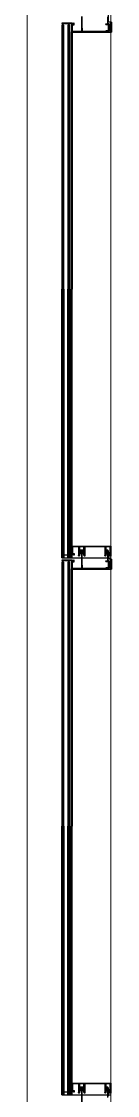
# Model space of a CAD drawing. Header units: metres. Extents: x -224 to -134.4, y 547 to 608.8.
# Drawn here: x -215.224 to -214.992, y 567.364 to 570.304 of the extents above; entities that cross this region are included whole.
import ezdxf

# ---------------------------------------------------------------- set-up
doc = ezdxf.new("R2010")
doc.units = ezdxf.units.M
doc.header["$MEASUREMENT"] = 0
doc.linetypes.add('CENTER', pattern=[50.8, 31.75, -6.35, 6.35, -6.35])
doc.linetypes.add('HIDDEN', pattern=[0.375, 0.25, -0.125])
for name, color, linetype in [('A - DOOR', 5, 'Continuous'), ('An Alum', 11, 'Continuous'), ('An Center Line', 1, 'CENTER'), ('An Extra', 8, 'Continuous'), ('An Glass', 5, 'Continuous'), ('GLASS', 142, 'Continuous')]:
    doc.layers.add(name, color=color, linetype=linetype)
doc.layers.add('A-SELL', color=8, linetype='Continuous', lineweight=0)

# ---------------------------------------------------------------- blocks, each defined once
blk = doc.blocks.new('ffgffg')
at = {"color": 8}
for p, q in [((-146.4327, 336.2944), (-146.4327, 336.3121)), ((-146.4256, 336.3121), (-146.4256, 336.3135)), ((-146.4256, 336.2931), (-146.4256, 336.2944)), ((-146.4327, 334.8245), (-146.4327, 334.8422)), ((-146.4256, 334.8422), (-146.4256, 334.8436)), ((-146.4256, 334.8232), (-146.4256, 334.8245))]:
    blk.add_line(p, q, dxfattribs=at)
for points in [[(-146.4256, 336.3135), (-146.4345, 336.3135), (-146.4344, 336.2931), (-146.4256, 336.2931)], [(-146.4256, 336.3121), (-146.4331, 336.3121), (-146.4331, 336.2944), (-146.4256, 336.2944)], [(-146.4256, 334.8436), (-146.4345, 334.8435), (-146.4344, 334.8232), (-146.4256, 334.8232)], [(-146.4256, 334.8422), (-146.4331, 334.8422), (-146.4331, 334.8245), (-146.4256, 334.8245)]]:
    blk.add_lwpolyline(points, dxfattribs=at)
at = {"layer": 'An Alum', "color": 8, "linetype": 'HIDDEN', "ltscale": 25}
for p, q in [((-146.3335, 336.2906), (-146.3335, 335.5873)), ((-146.3308, 336.2906), (-146.3308, 335.5873)), ((-146.3335, 334.8523), (-146.3335, 335.5873)), ((-146.3308, 334.8523), (-146.3308, 335.5873)), ((-146.3335, 334.8207), (-146.3335, 334.1173)), ((-146.3308, 334.8207), (-146.3308, 334.1173)), ((-146.3335, 333.3824), (-146.3335, 334.1173)), ((-146.3308, 333.3824), (-146.3308, 334.1173))]:
    blk.add_line(p, q, dxfattribs=at)
at = {"layer": 'An Alum', "color": 8, "ltscale": 25}
for p, q in [((-146.3317, 336.2906), (-146.3317, 335.5873)), ((-146.3317, 334.8523), (-146.3317, 335.5873)), ((-146.3317, 334.8207), (-146.3317, 334.1173)), ((-146.3317, 333.3824), (-146.3317, 334.1173))]:
    blk.add_line(p, q, dxfattribs=at)
at = {"layer": 'An Alum', "color": 8}
for points in [[(-146.3339, 336.3109), (-146.3387, 336.3109), (-146.3387, 336.315, -0.414214), (-146.3382, 336.3154), (-146.3369, 336.3154, -0.414214), (-146.3364, 336.315), (-146.3364, 336.3143, -0.414214), (-146.3366, 336.3141), (-146.3375, 336.3141), (-146.3375, 336.3122, 0.414214), (-146.3372, 336.3118), (-146.3334, 336.3118, 0.414214), (-146.333, 336.3122), (-146.333, 336.3141), (-146.3339, 336.3141, -0.414214), (-146.3342, 336.3143), (-146.3342, 336.315, -0.414214), (-146.3337, 336.3154), (-146.3046, 336.3154), (-146.3046, 336.3145), (-146.3317, 336.3141), (-146.3317, 336.3141), (-146.3317, 336.2915), (-146.3312, 336.2915, -1), (-146.3312, 336.2906), (-146.439, 336.2906, -0.414214), (-146.4399, 336.2915), (-146.4399, 336.3168, -0.414214), (-146.439, 336.3177), (-146.4336, 336.3177, 0.414214), (-146.4327, 336.3186), (-146.4327, 336.3407, -0.414214)], [(-146.4305, 336.3326), (-146.4305, 336.315, -0.414214), (-146.4314, 336.3141), (-146.4336, 336.3141, 0.414214), (-146.4345, 336.3132), (-146.4345, 336.2933, 0.414214), (-146.4341, 336.2929), (-146.4126, 336.2929), (-146.4121, 336.2922), (-146.4115, 336.2929), (-146.3765, 336.2929), (-146.376, 336.2922), (-146.3755, 336.2929), (-146.3621, 336.2929, 0.414214), (-146.3617, 336.2933), (-146.3617, 336.301), (-146.3608, 336.3019), (-146.3608, 336.3335)], [(-146.3585, 336.3335), (-146.3585, 336.2933, 0.414214), (-146.3581, 336.2929), (-146.3449, 336.2929), (-146.3444, 336.2922), (-146.3439, 336.2929), (-146.3339, 336.2929), (-146.3339, 336.3109)], [(-146.3339, 334.841), (-146.3387, 334.841), (-146.3387, 334.8451, -0.414214), (-146.3382, 334.8455), (-146.3369, 334.8455, -0.414214), (-146.3364, 334.8451), (-146.3364, 334.8444, -0.414214), (-146.3366, 334.8442), (-146.3375, 334.8442), (-146.3375, 334.8423, 0.414214), (-146.3372, 334.8419), (-146.3334, 334.8419, 0.414214), (-146.333, 334.8423), (-146.333, 334.8442), (-146.3339, 334.8442, -0.414214), (-146.3342, 334.8444), (-146.3342, 334.8451, -0.414214), (-146.3337, 334.8455), (-146.3046, 334.8455), (-146.3046, 334.8446), (-146.3317, 334.8442), (-146.3317, 334.8442), (-146.3317, 334.8216), (-146.3312, 334.8216, -1), (-146.3312, 334.8207), (-146.439, 334.8207, -0.414214), (-146.4399, 334.8216), (-146.4399, 334.8469, -0.414214), (-146.439, 334.8478), (-146.4336, 334.8478, 0.414214), (-146.4327, 334.8487), (-146.4327, 334.8708, -0.414214), (-146.4309, 334.8726), (-146.4286, 334.8726, -0.414214), (-146.4282, 334.8721), (-146.4282, 334.8699, -0.414214), (-146.4286, 334.8694), (-146.4292, 334.8694, -0.483507), (-146.4295, 334.8698), (-146.4291, 334.871, 0.487733), (-146.4293, 334.8712), (-146.4309, 334.8712), (-146.4309, 334.8649), (-146.4293, 334.8649, 0.487733), (-146.4291, 334.8651), (-146.4295, 334.8664, -0.483507), (-146.4292, 334.8667), (-146.4286, 334.8667, -0.414214), (-146.4282, 334.8663), (-146.4282, 334.8636, -0.414214), (-146.4286, 334.8631), (-146.43, 334.8631, 0.414214), (-146.4305, 334.8627), (-146.4305, 334.8451, -0.414214), (-146.4314, 334.8442), (-146.4336, 334.8442, 0.414214), (-146.4345, 334.8433), (-146.4345, 334.8234, 0.414214), (-146.4341, 334.823), (-146.4126, 334.823), (-146.4121, 334.8223), (-146.4115, 334.823), (-146.3765, 334.823), (-146.376, 334.8223), (-146.3755, 334.823), (-146.3621, 334.823, 0.414214), (-146.3617, 334.8234), (-146.3617, 334.8311), (-146.3608, 334.832), (-146.3608, 334.8636), (-146.363, 334.8636, -0.414214), (-146.3635, 334.864), (-146.3635, 334.8663, -0.414214), (-146.363, 334.8667), (-146.3625, 334.8667, -0.4835), (-146.3622, 334.8664), (-146.3625, 334.8651, 0.485622), (-146.3623, 334.8649), (-146.3608, 334.8649), (-146.3608, 334.8712), (-146.3623, 334.8712, 0.487733), (-146.3625, 334.871), (-146.3622, 334.8698, -0.4835), (-146.3625, 334.8694), (-146.363, 334.8694, -0.414214), (-146.3635, 334.8699), (-146.3635, 334.8717, -0.414214), (-146.3626, 334.8726), (-146.3567, 334.8726, -0.414214), (-146.3558, 334.8717), (-146.3558, 334.8699, -0.414214), (-146.3563, 334.8694), (-146.3568, 334.8694, -0.4835), (-146.3571, 334.8698), (-146.3568, 334.871, 0.487733), (-146.3569, 334.8712), (-146.3585, 334.8712), (-146.3585, 334.8649), (-146.3569, 334.8649, 0.485614), (-146.3568, 334.8651), (-146.3571, 334.8664, -0.4835), (-146.3568, 334.8667), (-146.3563, 334.8667, -0.414214), (-146.3558, 334.8663), (-146.3558, 334.864, -0.414214), (-146.3563, 334.8636), (-146.3585, 334.8636), (-146.3585, 334.8234, 0.414214), (-146.3581, 334.823), (-146.3449, 334.823), (-146.3444, 334.8223), (-146.3439, 334.823), (-146.3339, 334.823), (-146.3339, 334.841)], [(-146.4327, 333.3788), (-146.4327, 333.4009, -0.414214), (-146.4309, 333.4027), (-146.4286, 333.4027, -0.414214), (-146.4282, 333.4022), (-146.4282, 333.4, -0.414214), (-146.4286, 333.3995), (-146.4292, 333.3995, -0.483507), (-146.4295, 333.3998), (-146.4291, 333.4011, 0.487733), (-146.4293, 333.4013), (-146.4309, 333.4013), (-146.4309, 333.395), (-146.4293, 333.395, 0.487733), (-146.4291, 333.3952), (-146.4295, 333.3965, -0.483507), (-146.4292, 333.3968), (-146.4286, 333.3968, -0.414214), (-146.4282, 333.3963), (-146.4282, 333.3936, -0.414214), (-146.4286, 333.3932), (-146.43, 333.3932, 0.414214), (-146.4305, 333.3927), (-146.4305, 333.3751, -0.414214)], [(-146.3608, 333.3621), (-146.3608, 333.3936), (-146.363, 333.3936, -0.414214), (-146.3635, 333.3941), (-146.3635, 333.3963, -0.414214), (-146.363, 333.3968), (-146.3625, 333.3968, -0.4835), (-146.3622, 333.3965), (-146.3625, 333.3952, 0.485622), (-146.3623, 333.395), (-146.3608, 333.395), (-146.3608, 333.4013), (-146.3623, 333.4013, 0.487733), (-146.3625, 333.4011), (-146.3622, 333.3998, -0.4835), (-146.3625, 333.3995), (-146.363, 333.3995, -0.414214), (-146.3635, 333.4), (-146.3635, 333.4018, -0.414214), (-146.3626, 333.4027), (-146.3567, 333.4027, -0.414214), (-146.3558, 333.4018), (-146.3558, 333.4, -0.414214), (-146.3563, 333.3995), (-146.3568, 333.3995, -0.4835), (-146.3571, 333.3998), (-146.3568, 333.4011, 0.487733), (-146.3569, 333.4013), (-146.3585, 333.4013), (-146.3585, 333.395), (-146.3569, 333.395, 0.485614), (-146.3568, 333.3952), (-146.3571, 333.3965, -0.4835), (-146.3568, 333.3968), (-146.3563, 333.3968, -0.414214), (-146.3558, 333.3963), (-146.3558, 333.3941, -0.414214), (-146.3563, 333.3936), (-146.3585, 333.3936), (-146.3585, 333.3535, 0.414214)]]:
    blk.add_lwpolyline(points, format="xyb", dxfattribs=at)
for points in [[(-146.3317, 334.883), (-146.3312, 334.883, 1), (-146.3312, 334.8839), (-146.439, 334.8839, 0.414214), (-146.4399, 334.883), (-146.4399, 334.8577, 0.414214), (-146.439, 334.8568), (-146.4354, 334.8568, 0.414214), (-146.435, 334.8572), (-146.435, 334.8595, 0.414214), (-146.4354, 334.86), (-146.436, 334.86, 0.483507), (-146.4362, 334.8596), (-146.4359, 334.8584, -0.003419), (-146.4359, 334.8584), (-146.4359, 334.8582), (-146.4377, 334.8582), (-146.4377, 334.8645), (-146.4361, 334.8645, -0.487733), (-146.4359, 334.8642), (-146.4362, 334.863, 0.483507), (-146.436, 334.8627), (-146.4354, 334.8627, 0.414214), (-146.435, 334.8631), (-146.435, 334.8658, 0.414214), (-146.4354, 334.8663), (-146.4372, 334.8663, -0.414214), (-146.4377, 334.8667), (-146.4377, 334.8812, -0.414214), (-146.4372, 334.8816), (-146.4264, 334.8816, -0.414214), (-146.4259, 334.8812), (-146.4259, 334.8595, 0.065543), (-146.4259, 334.8591), (-146.4255, 334.8576, 1), (-146.4233, 334.8582), (-146.4236, 334.8594, -0.065543), (-146.4237, 334.8598), (-146.4237, 334.8812, -0.414214), (-146.4232, 334.8816), (-146.4126, 334.8816), (-146.4121, 334.8823), (-146.4115, 334.8816), (-146.3765, 334.8816), (-146.376, 334.8823), (-146.3755, 334.8816), (-146.3684, 334.8816, -0.414214), (-146.368, 334.8812), (-146.368, 334.8598, -0.065543), (-146.368, 334.8594), (-146.3684, 334.8582, 1), (-146.3662, 334.8576), (-146.3658, 334.8591, 0.065543), (-146.3657, 334.8595), (-146.3657, 334.8812, -0.414214), (-146.3653, 334.8816), (-146.354, 334.8816, -0.414214), (-146.3536, 334.8812), (-146.3536, 334.8595, 0.065543), (-146.3535, 334.8591), (-146.3531, 334.8576, 1), (-146.3509, 334.8582), (-146.3512, 334.8594, -0.065543), (-146.3513, 334.8598), (-146.3513, 334.8812, -0.414214), (-146.3508, 334.8816), (-146.3449, 334.8816), (-146.3444, 334.8823), (-146.3439, 334.8816), (-146.3339, 334.8816), (-146.3339, 334.8636), (-146.3387, 334.8636), (-146.3387, 334.8595, 0.414214), (-146.3382, 334.8591), (-146.3369, 334.8591, 0.414214), (-146.3364, 334.8595), (-146.3364, 334.8602, 0.414214), (-146.3366, 334.8604), (-146.3375, 334.8604), (-146.3375, 334.8623, -0.414214), (-146.3372, 334.8627), (-146.3334, 334.8627, -0.414214), (-146.333, 334.8623), (-146.333, 334.8604), (-146.3339, 334.8604, 0.414214), (-146.3342, 334.8602), (-146.3342, 334.8595, 0.414214), (-146.3337, 334.8591), (-146.3046, 334.8591), (-146.3046, 334.86), (-146.3317, 334.8604), (-146.3317, 334.8636)], [(-146.3317, 333.413), (-146.3312, 333.413, 1), (-146.3312, 333.4139), (-146.439, 333.4139, 0.414214), (-146.4399, 333.413), (-146.4399, 333.3878, 0.414214), (-146.439, 333.3869), (-146.4354, 333.3869, 0.414214), (-146.435, 333.3873), (-146.435, 333.3896, 0.414214), (-146.4354, 333.39), (-146.436, 333.39, 0.483507), (-146.4362, 333.3897), (-146.4359, 333.3885, -0.003419), (-146.4359, 333.3884), (-146.4359, 333.3882), (-146.4377, 333.3882), (-146.4377, 333.3945), (-146.4361, 333.3945, -0.487733), (-146.4359, 333.3943), (-146.4362, 333.3931, 0.483507), (-146.436, 333.3927), (-146.4354, 333.3927, 0.414214), (-146.435, 333.3932), (-146.435, 333.3959, 0.414214), (-146.4354, 333.3963), (-146.4372, 333.3963, -0.414214), (-146.4377, 333.3968), (-146.4377, 333.4112, -0.414214), (-146.4372, 333.4117), (-146.4264, 333.4117, -0.414214), (-146.4259, 333.4112), (-146.4259, 333.3896, 0.065543), (-146.4259, 333.3891), (-146.4255, 333.3877, 1), (-146.4233, 333.3883), (-146.4236, 333.3894, -0.065543), (-146.4237, 333.3899), (-146.4237, 333.4112, -0.414214), (-146.4232, 333.4117), (-146.4126, 333.4117), (-146.4121, 333.4124), (-146.4115, 333.4117), (-146.3765, 333.4117), (-146.376, 333.4124), (-146.3755, 333.4117), (-146.3684, 333.4117, -0.414214), (-146.368, 333.4112), (-146.368, 333.3899, -0.065543), (-146.368, 333.3894), (-146.3684, 333.3883, 1), (-146.3662, 333.3877), (-146.3658, 333.3891, 0.065543), (-146.3657, 333.3896), (-146.3657, 333.4112, -0.414214), (-146.3653, 333.4117), (-146.354, 333.4117, -0.414214), (-146.3536, 333.4112), (-146.3536, 333.3896, 0.065543), (-146.3535, 333.3891), (-146.3531, 333.3877, 1), (-146.3509, 333.3883), (-146.3512, 333.3894, -0.065543), (-146.3513, 333.3899), (-146.3513, 333.4112, -0.414214), (-146.3508, 333.4117), (-146.3449, 333.4117), (-146.3444, 333.4124), (-146.3439, 333.4117), (-146.3339, 333.4117), (-146.3339, 333.3936), (-146.3387, 333.3936), (-146.3387, 333.3896, 0.414214), (-146.3382, 333.3891), (-146.3369, 333.3891, 0.414214), (-146.3364, 333.3896), (-146.3364, 333.3903, 0.414214), (-146.3366, 333.3905), (-146.3375, 333.3905), (-146.3375, 333.3924, -0.414214), (-146.3372, 333.3927), (-146.3334, 333.3927, -0.414214), (-146.333, 333.3924), (-146.333, 333.3905), (-146.3339, 333.3905, 0.414214), (-146.3342, 333.3903), (-146.3342, 333.3896, 0.414214), (-146.3337, 333.3891), (-146.3046, 333.3891), (-146.3046, 333.39), (-146.3317, 333.3905), (-146.3317, 333.3936)]]:
    blk.add_lwpolyline(points, format="xyb", close=True, dxfattribs=at)
at = {"layer": 'An Center Line', "color": 8, "ltscale": 10}
for p, q in [((-146.3046, 334.8523), (-146.4399, 334.8523)), ((-146.3046, 333.3824), (-146.4399, 333.3824))]:
    blk.add_line(p, q, dxfattribs=at)
at = {"layer": 'An Extra', "color": 8}
for points in [[(-146.4399, 336.2907), (-146.4417, 336.2907), (-146.4417, 336.3177), (-146.4399, 336.3177)], [(-146.4399, 336.3177), (-146.4417, 336.3177), (-146.4417, 336.2906), (-146.4399, 336.2906)], [(-146.4399, 334.8208), (-146.4417, 334.8208), (-146.4417, 334.8478), (-146.4399, 334.8478)], [(-146.4399, 334.8478), (-146.4417, 334.8478), (-146.4417, 334.8207), (-146.4399, 334.8207)]]:
    blk.add_lwpolyline(points, close=True, dxfattribs=at)
at = {"layer": 'An Glass', "color": 8, "linetype": 'Continuous', "lineweight": 9}
for p, q in [((-146.3245, 336.3096), (-146.3245, 335.5873)), ((-146.3227, 336.3096), (-146.3227, 335.5873)), ((-146.3082, 336.3096), (-146.3082, 335.5873)), ((-146.3064, 336.3096), (-146.3064, 335.5873)), ((-146.3245, 334.8523), (-146.3245, 335.5873)), ((-146.3227, 334.8523), (-146.3227, 335.5873)), ((-146.3082, 334.8523), (-146.3082, 335.5873)), ((-146.3064, 334.8523), (-146.3064, 335.5873)), ((-146.3245, 334.8397), (-146.3245, 334.1173)), ((-146.3227, 334.8397), (-146.3227, 334.1173)), ((-146.3082, 334.8397), (-146.3082, 334.1173)), ((-146.3064, 334.8397), (-146.3064, 334.1173)), ((-146.3245, 333.3824), (-146.3245, 334.1173)), ((-146.3227, 333.3824), (-146.3227, 334.1173)), ((-146.3082, 333.3824), (-146.3082, 334.1173)), ((-146.3064, 333.3824), (-146.3064, 334.1173))]:
    blk.add_line(p, q, dxfattribs=at)
at = {"layer": 'GLASS'}
for points in [[(-146.3263, 335.5873), (-146.3263, 336.3091), (-146.3258, 336.3096), (-146.3213, 336.3096), (-146.3209, 336.3091), (-146.3209, 335.5873)], [(-146.31, 335.5873), (-146.31, 336.3091), (-146.3096, 336.3096), (-146.3051, 336.3096), (-146.3046, 336.3091), (-146.3046, 335.5873)], [(-146.3263, 335.5873), (-146.3263, 334.8527), (-146.3258, 334.8523), (-146.3213, 334.8523), (-146.3209, 334.8527), (-146.3209, 335.5873)], [(-146.31, 335.5873), (-146.31, 334.8527), (-146.3096, 334.8523), (-146.3051, 334.8523), (-146.3046, 334.8527), (-146.3046, 335.5873)], [(-146.3263, 334.1173), (-146.3263, 334.8392), (-146.3258, 334.8397), (-146.3213, 334.8397), (-146.3209, 334.8392), (-146.3209, 334.1173)], [(-146.31, 334.1173), (-146.31, 334.8392), (-146.3096, 334.8397), (-146.3051, 334.8397), (-146.3046, 334.8392), (-146.3046, 334.1173)], [(-146.3263, 334.1173), (-146.3263, 333.3828), (-146.3258, 333.3824), (-146.3213, 333.3824), (-146.3209, 333.3828), (-146.3209, 334.1173)], [(-146.31, 334.1173), (-146.31, 333.3828), (-146.3096, 333.3824), (-146.3051, 333.3824), (-146.3046, 333.3828), (-146.3046, 334.1173)]]:
    blk.add_lwpolyline(points, dxfattribs=at)

msp = doc.modelspace()

# ---------------------------------------------------------------- linework, layer by layer
at = {"layer": 'A-SELL'}
for p, q in [((-215.2239, 576.1857), (-215.2239, 562.4693)), ((-214.9939, 576.1857), (-214.9939, 562.6993))]:
    msp.add_line(p, q, dxfattribs=at)

# ---------------------------------------------------------------- block references
at = {"layer": 'A - DOOR', "color": 3, "xscale": -1}
msp.add_blockref('ffgffg', (-361.4338, 233.9838), dxfattribs=at)

doc.saveas('drawing.dxf')
